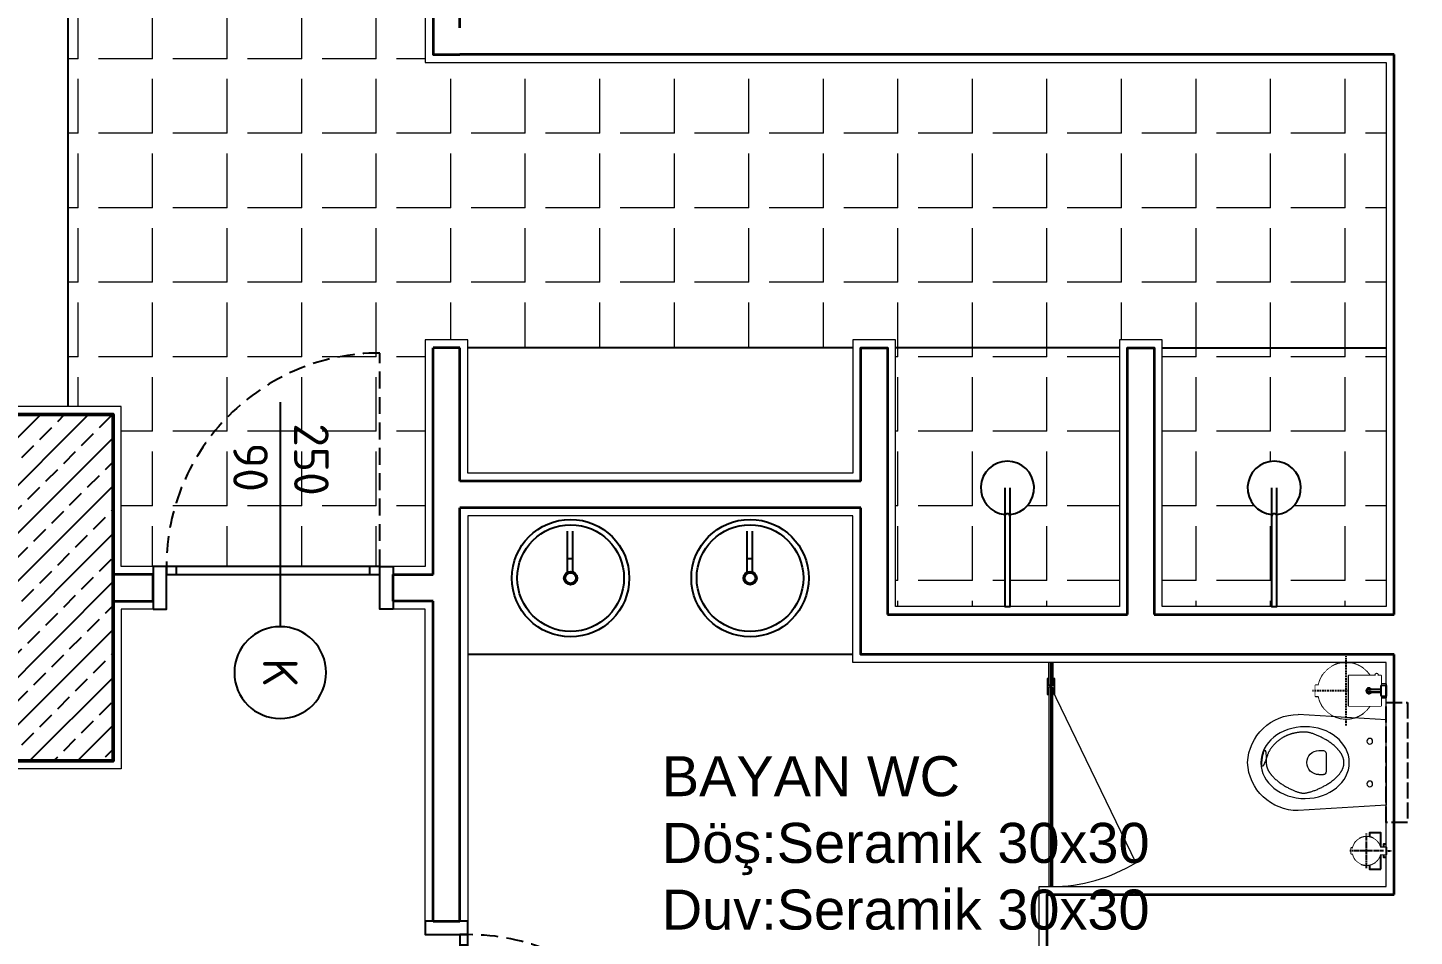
# Model space of a CAD drawing. Header units: millimetres. Extents: x 1443065 to 1517367, y 3763150 to 3779068.
# Drawn here: x 1466626 to 1467146, y 3767901 to 3768242 of the extents above; entities that cross this region are included whole.
import ezdxf
from ezdxf.enums import TextEntityAlignment as Align

# ---------------------------------------------------------------- set-up
doc = ezdxf.new("R2010")
doc.units = ezdxf.units.MM
doc.set_wipeout_variables(frame=1)
for name, pattern in [('ACAD_ISO02W100', [15, 12, -3]), ('HIDDEN', [9.525, 6.35, -3.175]), ('HIDDEN2', [0.1875, 0.125, -0.0625])]:
    doc.linetypes.add(name, pattern=pattern)
for name, color, linetype in [('1 vitrifiye', 141, 'Continuous'), ('1-Tefriş', 51, 'Continuous'), ('HATCH 1', 253, 'Continuous'), ('HIDDEN', 124, 'HIDDEN'), ('m-DOG_', 4, 'Continuous'), ('m-TAR_duvar', 8, 'Continuous'), ('m-TFR_vitrifiye', 1, 'Continuous'), ('m-YAZ_poz', 7, 'Continuous'), ('SANITARY', 152, 'Continuous'), ('SANITARY 1', 124, 'Continuous')]:
    doc.layers.add(name, color=color, linetype=linetype)
for name, color, linetype, lineweight in [('7-Mob.Cam', 151, 'Continuous', 0), ('DUVAR', 2, 'Continuous', 35), ('MAHAL', 52, 'Continuous', 13), ('SIVA', 3, 'Continuous', 9), ('tarama', 254, 'Continuous', 5), ('TASIYICI', 170, 'Continuous', 50), ('TEFRIS', 165, 'Continuous', 15)]:
    doc.layers.add(name, color=color, linetype=linetype, lineweight=lineweight)
doc.styles.add('mono', font='isocpeur.ttf')
doc.styles.get("Standard").update_dxf_attribs({"font": 'arial.ttf'})

# ---------------------------------------------------------------- blocks, each defined once
blk = doc.blocks.new('90lık Kqpı')
at = {"layer": 'm-DOG_', "linetype": 'HIDDEN'}
blk.add_line((-8, -5), (-88, -5), dxfattribs=at)
at = {"layer": 'm-DOG_'}
for p, q in [((-5, -8.77), (-8, -8.77)), ((-5, -81.23), (-8, -81.23))]:
    blk.add_line(p, q, dxfattribs=at)
for points in [[(8, 0), (8, -5), (-8, -5), (-8, 0)], [(-8, -5), (-8, -85), (-5, -85), (-5, -5)], [(8, -90), (8, -85), (-8, -85), (-8, -90)]]:
    blk.add_lwpolyline(points, close=True, dxfattribs=at)
at = {"layer": 'm-DOG_', "linetype": 'HIDDEN'}
blk.add_arc((-8, -5), 80, 180, 270, dxfattribs=at)
blk = doc.blocks.new('m-penpoz')
blk.add_line((0, -1.625), (0, 0))
blk.add_circle((0, 0.332), 0.332)
blk.add_attdef('POZNO', text='', height=0.18).set_placement((0, 0.332), align=Align.MIDDLE)
blk.add_attdef('HEIGHT', text='', height=0.18, rotation=90).set_placement((0.069, -1.625), align=Align.TOP_LEFT)
blk.add_attdef('WIDTH', text='', height=0.18, rotation=90).set_placement((0, -1.625), align=Align.BOTTOM_LEFT)
blk = doc.blocks.new('A$C00621B5F')
at = {"layer": 'HATCH 1'}
for points in [[(57, -100), (-57, -100)], [(57, -100.7), (-57, -100.7)], [(57, -102), (-57, -102)], [(57, -104.1), (-57, -104.1)], [(57, -106.7), (-57, -106.7)], [(57, -109.9), (-57, -109.9)], [(57, -114.6), (-57, -114.6)], [(57, -122), (-57, -122)]]:
    blk.add_lwpolyline(points, dxfattribs=at)
at = {"layer": 'SANITARY'}
blk.add_lwpolyline([(-20, -20), (-20, 0), (20, 0), (20, -20), (57, -20), (57, -140), (-57, -140), (-57, -40), (-59, -40, -1), (-59, -32), (-57, -32), (-57, -20)], format="xyb", close=True, dxfattribs=at)
at = {"layer": 'SANITARY 1'}
for points in [[(-20, -20), (-20, -20), (-20, 0), (20, 0), (20, -20), (0, -20)], [(-59, -32), (-57, -32)], [(-59, -40), (-57, -40)], [(-57, -32), (-19.2, -32)], [(-18.6, -40), (-57, -40)], [(-2.3, -52.7), (0, -20), (0, -10), (-20, -10), (-20, -20), (-17.7, -52.7)], [(-0.8, -32), (54, -32), (54, -40), (-1.4, -40)]]:
    blk.add_lwpolyline(points, dxfattribs=at)
blk.add_circle((-10, -62.5), 12.5, dxfattribs=at)
blk.add_arc((-59, -36), 4, 90, 270, dxfattribs=at)
blk.add_wipeout([(-57, -20), (-20, -20), (-20, -10), (-20, 0), (20, 0), (20, -20), (57, -20), (57, -140), (-57, -140), (-57, -40), (-59, -40), (-59.7, -39.9), (-60.4, -39.8), (-61, -39.5), (-61.5, -39.1), (-61.8, -38.8), (-62.2, -38.3), (-62.5, -38), (-62.8, -37.3), (-62.9, -36.7), (-63, -36), (-62.9, -35.2), (-62.7, -34.6), (-62.5, -34), (-62.1, -33.5), (-61.7, -33), (-61.2, -32.7), (-60.7, -32.4), (-60.1, -32.1), (-59.7, -32.1), (-59, -32), (-57, -32)]).dxf.layer = 'SANITARY 1'
blk = doc.blocks.new('A$C34477918')
at = {"layer": 'SANITARY'}
blk.add_lwpolyline([(-48, 25), (0, 25), (0, -25), (-48, -25, -0.804346), (-253.1, -20), (-265, -20), (-265, 20), (-253, 20, -0.804515), (-48, 25)], format="xyb", close=True, dxfattribs=at)
at = {"layer": 'SANITARY 1'}
blk.add_lwpolyline([(-265, 20), (-253, 20, 0.087238), (-253.1, -20), (-265, -20)], format="xyb", close=True, dxfattribs=at)
blk.add_lwpolyline([(-48, 25, 0.784465), (-48.1, 25), (0, 25), (0, -25), (-48.1, -25)], format="xyb", dxfattribs=at)
blk.add_arc((-150, 0), 105, 346.2259, 13.7741, dxfattribs=at)
at = {"color": 124}
for points in [[(-253, 20), (-253.7, 15.7), (-254.2, 11.6), (-254.7, 7.6), (-254.7, 4.1), (-255, 0), (-255, -3), (-254.8, -6.5), (-254.4, -9.6), (-253.8, -14.3), (-253.5, -17.3), (-253.1, -20), (-265, -20), (-265, 20)], [(-48, 25), (-47, 19.3), (-45.8, 12.9), (-45.4, 6.5), (-45, 0), (-45.4, -6.5), (-45.7, -12), (-46.5, -17.5), (-48, -25), (0, -25), (0, 25)]]:
    blk.add_wipeout(points, dxfattribs=at).dxf.layer = 'SANITARY'
at = {"color": 21}
blk.add_wipeout([(-45, 0), (-45.8, 12.9), (-48.2, 25.6), (-52.1, 37.9), (-57.5, 49.7), (-64.3, 60.7), (-72.4, 70.7), (-81.7, 79.7), (-92, 87.5), (-103.2, 94), (-115.1, 99), (-127.5, 102.6), (-140.3, 104.6), (-153.2, 105), (-166.1, 103.8), (-178.7, 101), (-190.9, 96.7), (-202.5, 90.9), (-213.3, 83.8), (-223.1, 75.4), (-231.8, 65.8), (-239.3, 55.3), (-245.4, 43.9), (-250.1, 31.8), (-253.2, 19.3), (-254.8, 6.5), (-254.8, -6.5), (-253.2, -19.3), (-250.1, -31.8), (-245.4, -43.9), (-239.3, -55.3), (-231.8, -65.8), (-223.1, -75.4), (-213.3, -83.8), (-202.5, -90.9), (-190.9, -96.7), (-178.7, -101), (-166.1, -103.8), (-153.2, -105), (-140.3, -104.6), (-127.5, -102.6), (-115.1, -99), (-103.2, -94), (-92, -87.5), (-81.7, -79.7), (-72.4, -70.7), (-64.3, -60.7), (-57.5, -49.7), (-52.1, -37.9), (-48.2, -25.6), (-45.8, -12.9)], dxfattribs=at).dxf.layer = 'SANITARY'
at = {"layer": 'HIDDEN'}
for points in [[(-150, 130), (-150, -130)], [(-24, 0), (-276, 0)]]:
    blk.add_lwpolyline(points, dxfattribs=at)
blk = doc.blocks.new('A$C168D751E')
blk.add_wipeout([(0, 0), (17, 0), (17.6, -0.1), (18.2, -0.2), (18.6, -0.5), (19, -0.8), (19.4, -1.2), (19.6, -1.5), (19.8, -2), (19.9, -2.4), (20, -3), (20, -3.6), (20, -15), (56.3, -15), (57.2, -13.7), (58.8, -12.1), (60.2, -11.2), (62, -10.5), (63.3, -10.1), (65, -10), (66.2, -10.1), (68.2, -10.5), (69.7, -11.2), (71, -12), (72.1, -13), (73.1, -14.1), (73.8, -15.2), (74.3, -16.2), (74.7, -17.4), (75, -19), (75, -20.9), (74.7, -22.6), (74, -24.5), (72.9, -26.1), (71.8, -27.3), (70.6, -28.3), (69.4, -29), (68, -29.6), (66.6, -29.9), (65, -30), (63.5, -29.9), (62.2, -29.6), (60.9, -29.1), (59.6, -28.4), (58.8, -27.8), (57.9, -27.1), (57.3, -26.4), (56.8, -25.7), (56.3, -25), (20, -25), (20, -37), (19.7, -38.3), (19.1, -39.1), (18.3, -39.7), (17.7, -39.9), (17, -40), (0, -40)]).dxf.layer = 'SANITARY 1'
at = {"layer": 'SANITARY'}
blk.add_lwpolyline([(0, 0), (0, -40), (17, -40, 0.391502), (20, -37), (20, -25), (56.3, -25, 3.732498), (56.3, -15), (20, -15), (20, -3.6, 0.457252), (17, 0)], format="xyb", close=True, dxfattribs=at)
at = {"layer": 'SANITARY 1'}
blk.add_lwpolyline([(17, 0), (0, 0), (0, -40), (17, -40, 0.414214), (20, -37), (20, -3, 0.414214)], format="xyb", close=True, dxfattribs=at)
for points in [[(20, -15), (56.3, -15)], [(20, -25), (56.3, -25)]]:
    blk.add_lwpolyline(points, dxfattribs=at)
blk.add_circle((65, -20), 5, dxfattribs=at)
blk.add_arc((65, -20), 10, 209.9966, 150.0034, dxfattribs=at)
blk = doc.blocks.new('wc k')
at = {"layer": '1-Tefriş', "linetype": 'HIDDEN2', "ltscale": 0.5}
blk.add_line((431501.05, 73803.41, 1380.72), (431492.05, 73803.41, 1380.72), dxfattribs=at)
at = {"layer": '1-Tefriş'}
for points, elevation in [([(431496.05, 73810.21), (431496.05, 73804.61)], 1380.72), ([(431496.05, 73802.21), (431496.05, 73796.61), (431500.25, 73796.61), (431500.25, 73810.21), (431496.05, 73810.21)], 1380.72), ([(431494.05, 73800.91), (431495.05, 73800.91), (431495.05, 73805.71), (431494.05, 73805.71)], 0), ([(431495.05, 73802.21), (431497.05, 73802.21), (431497.05, 73804.61), (431495.05, 73804.61)], 0)]:
    blk.add_lwpolyline(points, dxfattribs=dict(at, elevation=elevation))
blk = doc.blocks.new('klozet2')
at = {"layer": '1 vitrifiye', "color": 4, "linetype": 'Continuous', "lineweight": 0}
for p, q in [((0, 16), (-33, 18)), ((0, 0), (0, 16)), ((-25.28, 4.5), (-23.56, 4.5)), ((-22.56, -3.5), (-22.56, 3.5)), ((-25.28, -4.5), (-23.56, -4.5))]:
    blk.add_line(p, q, dxfattribs=at)
for centre in [(-6.2, 8), (-6.2, -8)]:
    blk.add_circle(centre, 1.07, dxfattribs=at)
for centre, radius, start, end in [((-33.14, -0.88), 18.88, 89.5656, 177.338), ((-25.28, 0), 4.5, 90, 180), ((-25.28, 0), 4.5, 180, 270), ((-23.56, 3.5), 1, 0, 90), ((-33.14, 0.88), 18.88, 182.662, 270.4344), ((-23.56, -3.5), 1, 270, 0)]:
    blk.add_arc(centre, radius, start, end, dxfattribs=at)
at = {"layer": '1-Tefriş', "xscale": -1}
blk.add_blockref('wc k', (431493.99, -73770.29, -1380.72), dxfattribs=at)
at = {"layer": 'SANITARY', "color": 65, "xscale": 0.1, "yscale": 0.1, "zscale": 0.1, "rotation": 359.9999658251877}
blk.add_blockref('A$C34477918', (-0.06, -26.93), dxfattribs=at)
at = {"layer": '1 vitrifiye', "color": 4, "linetype": 'Continuous', "lineweight": 0}
for p, q in [((0, 0), (0, -16)), ((0, -16), (-33, -18))]:
    blk.add_line(p, q, dxfattribs=at)
blk.add_ellipse((-30.43, 0), major_axis=(-16.57, 0.06), ratio=0.812391, dxfattribs=at)
at = {"layer": 'TEFRIS', "color": 4, "linetype": 'Continuous'}
blk.add_lwpolyline([(-45, 0), (-45, 0.14), (-44.99, 0.29), (-44.98, 0.43), (-44.97, 0.57), (-44.95, 0.71), (-44.93, 0.86), (-44.91, 1), (-44.88, 1.14), (-44.85, 1.28), (-44.81, 1.42), (-44.78, 1.56), (-44.73, 1.7), (-44.69, 1.83), (-44.64, 1.97), (-44.59, 2.11), (-44.54, 2.25), (-44.48, 2.38), (-44.42, 2.52), (-44.36, 2.65), (-44.29, 2.79), (-44.22, 2.92), (-44.15, 3.06), (-44.07, 3.19), (-44, 3.32), (-43.92, 3.45), (-43.83, 3.59), (-43.75, 3.72), (-43.66, 3.85), (-43.57, 3.98), (-43.48, 4.1), (-43.38, 4.23), (-43.29, 4.36), (-43.19, 4.48), (-43.09, 4.61), (-42.98, 4.74), (-42.88, 4.86), (-42.77, 4.98), (-42.66, 5.11), (-42.43, 5.35), (-42.2, 5.59), (-41.96, 5.82), (-41.71, 6.06), (-41.46, 6.29), (-41.2, 6.51), (-40.94, 6.73), (-40.67, 6.95), (-40.4, 7.16), (-40.12, 7.37), (-39.84, 7.58), (-39.56, 7.78), (-39.27, 7.98), (-38.99, 8.17), (-38.69, 8.36), (-38.4, 8.54), (-38.11, 8.72), (-37.81, 8.9), (-37.52, 9.07), (-37.23, 9.23), (-36.93, 9.39), (-36.64, 9.54), (-36.35, 9.69), (-36.06, 9.84), (-35.77, 9.98), (-35.48, 10.11), (-35.2, 10.24), (-34.92, 10.36), (-34.65, 10.47), (-34.38, 10.58), (-34.11, 10.69), (-33.85, 10.78), (-33.59, 10.87), (-33.34, 10.96), (-33.1, 11.04), (-32.86, 11.11), (-32.63, 11.17), (-32.41, 11.23), (-32.2, 11.29), (-31.99, 11.33), (-31.79, 11.37), (-31.61, 11.4), (-31.43, 11.42), (-31.26, 11.44), (-31.1, 11.45), (-30.94, 11.45), (-30.77, 11.45), (-30.59, 11.43), (-30.39, 11.41), (-30.19, 11.38), (-29.97, 11.35), (-29.75, 11.31), (-29.51, 11.26), (-29.27, 11.2), (-29.01, 11.14), (-28.75, 11.07), (-28.48, 11), (-28.21, 10.91), (-27.93, 10.82), (-27.64, 10.73), (-27.34, 10.63), (-27.05, 10.52), (-26.74, 10.41), (-26.43, 10.29), (-26.12, 10.16), (-25.81, 10.03), (-25.49, 9.89), (-25.17, 9.75), (-24.85, 9.6), (-24.52, 9.44), (-24.2, 9.28), (-23.87, 9.12), (-23.55, 8.95), (-23.22, 8.77), (-22.9, 8.59), (-22.58, 8.41), (-22.26, 8.21), (-21.94, 8.02), (-21.63, 7.82), (-21.31, 7.61), (-21.01, 7.4), (-20.7, 7.19), (-20.4, 6.97), (-20.11, 6.75), (-19.82, 6.52), (-19.54, 6.29), (-19.27, 6.05), (-19, 5.81), (-18.87, 5.69), (-18.74, 5.57), (-18.61, 5.45), (-18.49, 5.32), (-18.36, 5.2), (-18.24, 5.07), (-18.12, 4.94), (-18.01, 4.81), (-17.89, 4.69), (-17.78, 4.56), (-17.67, 4.43), (-17.57, 4.29), (-17.46, 4.16), (-17.36, 4.03), (-17.26, 3.89), (-17.17, 3.76), (-17.08, 3.62), (-16.99, 3.49), (-16.9, 3.35), (-16.82, 3.21), (-16.74, 3.07), (-16.66, 2.93), (-16.58, 2.79), (-16.51, 2.65), (-16.45, 2.51), (-16.38, 2.37), (-16.32, 2.23), (-16.26, 2.08), (-16.21, 1.94), (-16.16, 1.79), (-16.11, 1.65), (-16.07, 1.5), (-16.03, 1.35), (-15.99, 1.2), (-15.96, 1.06), (-15.94, 0.91), (-15.91, 0.76), (-15.89, 0.61), (-15.88, 0.46), (-15.87, 0.3), (-15.86, 0.15), (-15.86, 0), (-15.86, -0.15), (-15.87, -0.3), (-15.88, -0.44), (-15.89, -0.59), (-15.91, -0.73), (-15.93, -0.88), (-15.96, -1.02), (-15.99, -1.17), (-16.02, -1.31), (-16.06, -1.46), (-16.1, -1.6), (-16.14, -1.74), (-16.19, -1.88), (-16.24, -2.02), (-16.29, -2.17), (-16.35, -2.31), (-16.41, -2.44), (-16.47, -2.58), (-16.54, -2.72), (-16.61, -2.86), (-16.68, -3), (-16.76, -3.13), (-16.83, -3.27), (-16.92, -3.4), (-17, -3.54), (-17.09, -3.67), (-17.18, -3.8), (-17.27, -3.93), (-17.36, -4.07), (-17.46, -4.2), (-17.56, -4.33), (-17.66, -4.45), (-17.77, -4.58), (-17.88, -4.71), (-17.98, -4.84), (-18.1, -4.96), (-18.21, -5.09), (-18.32, -5.21), (-18.44, -5.33), (-18.56, -5.46), (-18.81, -5.7), (-19.06, -5.94), (-19.32, -6.17), (-19.58, -6.4), (-19.86, -6.63), (-20.13, -6.85), (-20.41, -7.07), (-20.7, -7.28), (-20.99, -7.49), (-21.29, -7.7), (-21.58, -7.9), (-21.88, -8.1), (-22.19, -8.29), (-22.49, -8.48), (-22.8, -8.66), (-23.11, -8.84), (-23.42, -9.01), (-23.73, -9.18), (-24.03, -9.34), (-24.34, -9.5), (-24.65, -9.65), (-24.96, -9.8), (-25.26, -9.94), (-25.56, -10.07), (-25.86, -10.2), (-26.16, -10.33), (-26.45, -10.45), (-26.74, -10.56), (-27.02, -10.66), (-27.3, -10.76), (-27.57, -10.86), (-27.84, -10.94), (-28.1, -11.03), (-28.35, -11.1), (-28.6, -11.17), (-28.84, -11.23), (-29.07, -11.28), (-29.29, -11.33), (-29.51, -11.37), (-29.71, -11.4), (-29.91, -11.43), (-30.09, -11.45), (-30.27, -11.46), (-30.43, -11.46), (-30.65, -11.46), (-30.88, -11.46), (-31.12, -11.45), (-31.36, -11.44), (-31.59, -11.43), (-31.83, -11.41), (-32.06, -11.39), (-32.29, -11.37), (-32.51, -11.35), (-32.73, -11.33), (-32.96, -11.3), (-33.17, -11.27), (-33.39, -11.24), (-33.6, -11.2), (-33.81, -11.17), (-34.02, -11.13), (-34.23, -11.09), (-34.43, -11.04), (-34.63, -11), (-34.83, -10.95), (-35.02, -10.9), (-35.22, -10.85), (-35.41, -10.8), (-35.59, -10.75), (-35.78, -10.69), (-35.96, -10.63), (-36.15, -10.57), (-36.32, -10.51), (-36.5, -10.45), (-36.67, -10.38), (-36.85, -10.32), (-37.02, -10.25), (-37.18, -10.18), (-37.35, -10.11), (-37.51, -10.04), (-37.67, -9.96), (-37.83, -9.89), (-37.99, -9.81), (-38.14, -9.74), (-38.29, -9.66), (-38.44, -9.58), (-38.59, -9.5), (-38.88, -9.33), (-39.16, -9.16), (-39.43, -8.99), (-39.69, -8.82), (-39.94, -8.64), (-40.19, -8.46), (-40.43, -8.27), (-40.66, -8.09), (-40.88, -7.9), (-41.1, -7.71), (-41.31, -7.52), (-41.51, -7.33), (-41.7, -7.14), (-41.88, -6.95), (-42.06, -6.76), (-42.23, -6.57), (-42.4, -6.38), (-42.55, -6.19), (-42.7, -6), (-42.85, -5.82), (-42.98, -5.64), (-43.12, -5.46), (-43.24, -5.28), (-43.36, -5.1), (-43.47, -4.93), (-43.58, -4.77), (-43.68, -4.6), (-43.77, -4.45), (-43.86, -4.29), (-43.94, -4.14), (-44.02, -4), (-44.09, -3.86), (-44.22, -3.61), (-44.32, -3.38), (-44.41, -3.18), (-44.48, -3.01), (-44.53, -2.87), (-44.56, -2.78), (-44.76, -2.17), (-44.95, -1.61), (-45.12, -1.11), (-45.29, -0.65), (-45.44, -0.25), (-45.58, 0.1), (-45.65, 0.26), (-45.71, 0.41), (-45.78, 0.54), (-45.84, 0.67), (-45.89, 0.78), (-45.95, 0.89), (-46, 0.98), (-46.05, 1.06), (-46.1, 1.14), (-46.14, 1.2), (-46.19, 1.26), (-46.23, 1.3), (-46.26, 1.34), (-46.3, 1.37), (-46.33, 1.39), (-46.37, 1.4), (-46.4, 1.41), (-46.42, 1.4), (-46.45, 1.39), (-46.47, 1.37), (-46.5, 1.35), (-46.52, 1.32), (-46.54, 1.28), (-46.55, 1.23), (-46.57, 1.18), (-46.58, 1.12), (-46.59, 1.06), (-46.6, 0.99), (-46.61, 0.92), (-46.62, 0.84), (-46.62, 0.66), (-46.63, 0.47), (-46.62, 0.27), (-46.61, 0.05), (-46.6, -0.18), (-46.58, -0.42), (-46.56, -0.67), (-46.53, -0.93), (-46.5, -1.19), (-46.46, -1.46), (-46.42, -1.72), (-46.38, -1.99), (-46.33, -2.25), (-46.28, -2.51), (-46.23, -2.76), (-46.18, -3), (-46.13, -3.24), (-46.07, -3.46), (-46.01, -3.67), (-45.96, -3.86), (-45.9, -4.04), (-45.84, -4.2), (-45.81, -4.27), (-45.78, -4.34), (-45.75, -4.4), (-45.72, -4.45), (-45.69, -4.5), (-45.66, -4.55), (-45.63, -4.58), (-45.6, -4.61), (-45.57, -4.63), (-45.55, -4.65), (-45.52, -4.66), (-45.49, -4.66), (-45.46, -4.65), (-45.44, -4.63), (-45.41, -4.61), (-45.38, -4.58), (-45.36, -4.54), (-45.33, -4.49), (-45.31, -4.43), (-45.29, -4.36), (-45.26, -4.28), (-45.24, -4.19), (-45.22, -4.09), (-45.2, -3.98), (-45.18, -3.87), (-45.16, -3.74), (-45.14, -3.59), (-45.13, -3.44), (-45.11, -3.28), (-45.09, -3.1), (-45.07, -2.71), (-45.04, -2.28), (-45.02, -1.79), (-45.01, -1.25), (-45, -0.65), (-45, 0)], close=True, dxfattribs=at)
at = {"layer": 'SANITARY', "color": 65}
for name, p, xscale, yscale, zscale, rotation in [('A$C34477918', (0.14, 33.12, -1380.72), 0.05, 0.05, 0.05, 359.9999658251877), ('A$C00621B5F', (0, -26.93), -0.1, 0.1, 0.1, 269.9999658251876)]:
    blk.add_blockref(name, p, dxfattribs=dict(at, xscale=xscale, yscale=yscale, zscale=zscale, rotation=rotation))
at = {"layer": 'SANITARY', "color": 124, "xscale": -0.1, "yscale": 0.1, "zscale": 0.1}
blk.add_blockref('A$C168D751E', (0, -24.93), dxfattribs=at)
at = {"layer": '1 vitrifiye', "color": 4, "linetype": 'ACAD_ISO02W100', "ltscale": 0.5}
blk.add_lwpolyline([(0, -22.5), (8, -22.5), (8, 22.5), (0, 22.5)], close=True, dxfattribs=at)

msp = doc.modelspace()

# ---------------------------------------------------------------- hatches: boundary and pattern name
at = {"layer": 'm-TAR_duvar'}
h = msp.add_hatch(dxfattribs=at)
h.set_pattern_fill('ANSI33', color=256, scale=2)
h.set_pattern_definition([(45, (41376.276, -87954.952), (-8.98025612, 8.98025612), []), (45, (41385.256, -87954.952), (-8.98025612, 8.98025612), [6.35, -3.175])])
h.paths.add_polyline_path([(1468550.25, 3768891.25), (1468533.1, 3769060.22), (1468495.98, 3769224.96), (1468434.72, 3769382.58), (1468352.73, 3769530.2), (1468251.18, 3769665.05), (1468131.67, 3769783.46), (1467995.51, 3769884.92), (1467847.42, 3769966), (1467615.39, 3770075.21), (1467161.94, 3770314.52), (1466940.52, 3770444.62), (1465472.81, 3771328.64), (1465005.28, 3771588.02), (1464791.08, 3771685.46), (1464519.42, 3771809.03), (1464164.99, 3771939.61), (1462653.65, 3772143.01), (1461191.08, 3772002.72), (1458848.14, 3771120.18), (1458902.11, 3764847.08), (1468605.67, 3764847.08)])
h.paths.add_polyline_path([(1458941.77, 3764887.08), (1458888.38, 3771092.6), (1461200.19, 3771963.41), (1462652.88, 3772102.76), (1464155.29, 3771900.56), (1464504.21, 3771772.01), (1464774.51, 3771649.05), (1464987.27, 3771552.27), (1465452.78, 3771294.01), (1466920.07, 3770410.24), (1467142.46, 3770279.57), (1467597.53, 3770039.41), (1467829.28, 3769930.33), (1467973.85, 3769851.17), (1468105.52, 3769753.07), (1468220.97, 3769638.67), (1468319.1, 3769508.35), (1468398.43, 3769365.55), (1468457.62, 3769213.26), (1468493.54, 3769053.78), (1468510.28, 3768888.95), (1468565.11, 3764887.08)], flags=16)
h.paths.add_polyline_path([(1465758.09, 3765847.08), (1465638.09, 3765847.08), (1465638.09, 3765967.08), (1465758.09, 3765967.08)], flags=0)
h.paths.add_polyline_path([(1466538.23, 3765847.08), (1466538.23, 3765967.08), (1466658.23, 3765967.08), (1466658.23, 3765847.08)], flags=0)
h.paths.add_polyline_path([(1465038.09, 3765847.08), (1464918.09, 3765847.08), (1464918.09, 3765967.08), (1465038.09, 3765967.08)], flags=0)
h.paths.add_polyline_path([(1465758.23, 3766436.58), (1465658.23, 3766436.58), (1465658.23, 3766536.58), (1465658.29, 3766670.97), (1465038.23, 3766670.97), (1465038.23, 3766536.58), (1465038.23, 3766436.58), (1464938.23, 3766436.58), (1464938.23, 3766536.58), (1464983.23, 3766536.58), (1464983.23, 3766715.97), (1465668.29, 3766715.97), (1465668.29, 3766725.97), (1465713.29, 3766725.97), (1465713.29, 3766715.97), (1465713.29, 3766536.58), (1465758.23, 3766536.58)], flags=0)
h.paths.add_polyline_path([(1467471.22, 3765317.08), (1467471.22, 3765377.08), (1467531.22, 3765377.08), (1467531.22, 3765317.08)], flags=0)
h.paths.add_polyline_path([(1466538.23, 3766436.58), (1466538.23, 3766556.58), (1466658.23, 3766556.58), (1466658.23, 3766436.58)], flags=0)
h.paths.add_polyline_path([(1467431.11, 3765847.08), (1467431.11, 3765947.08), (1467531.11, 3765947.08), (1467531.11, 3765847.08)], flags=0)
h.paths.add_polyline_path([(1465713.29, 3766815.97), (1465668.29, 3766815.97), (1465668.29, 3767203.19), (1464983.23, 3767203.19), (1464983.23, 3767446.58), (1465043.23, 3767446.58), (1465043.23, 3767406.58), (1465023.23, 3767406.58), (1465023.23, 3767243.33), (1465673.29, 3767243.33), (1465673.29, 3767406.58), (1465653.29, 3767406.58), (1465653.29, 3767446.58), (1465713.29, 3767446.58), (1465713.29, 3767203.19)], flags=0)
h.paths.add_polyline_path([(1464158.23, 3765847.08), (1464038.23, 3765847.08), (1464038.23, 3765967.08), (1464158.23, 3765967.08)], flags=0)
h.paths.add_polyline_path([(1464028.05, 3765847.08), (1463928.05, 3765847.08), (1463928.05, 3765947.08), (1464028.05, 3765947.08)], flags=0)
h.paths.add_polyline_path([(1467965.61, 3765317.08), (1467965.61, 3765377.08), (1468025.61, 3765377.08), (1468025.61, 3765317.08)], flags=0)
h.paths.add_polyline_path([(1467431.11, 3766436.58), (1467431.11, 3766536.58), (1467531.11, 3766536.58), (1467531.11, 3766436.58)], flags=0)
h.paths.add_polyline_path([(1467965.61, 3765847.08), (1467965.61, 3765907.08), (1468025.61, 3765907.08), (1468025.61, 3765847.08)], flags=0)
h.paths.add_polyline_path([(1464158.23, 3766436.58), (1464038.23, 3766436.58), (1464038.23, 3766556.58), (1464158.23, 3766556.58)], flags=0)
h.paths.add_polyline_path([(1466538.23, 3767196.58), (1466538.23, 3767316.58), (1466658.23, 3767316.58), (1466658.23, 3767196.58)], flags=0)
h.paths.add_polyline_path([(1464028.23, 3766436.58), (1463928.23, 3766436.58), (1463928.23, 3766536.58), (1464028.23, 3766536.58)], flags=0)
h.paths.add_polyline_path([(1463339.89, 3765847.08), (1463239.89, 3765847.08), (1463239.89, 3765947.08), (1463339.89, 3765947.08)], flags=0)
h.paths.add_polyline_path([(1467431.11, 3767196.58), (1467431.11, 3767296.58), (1467531.11, 3767296.58), (1467531.11, 3767196.58)], flags=0)
h.paths.add_polyline_path([(1464158.23, 3767196.58), (1464038.23, 3767196.58), (1464038.23, 3767316.58), (1464158.23, 3767316.58)], flags=0)
h.paths.add_polyline_path([(1464028.23, 3767196.58), (1463928.23, 3767196.58), (1463928.23, 3767296.58), (1464028.23, 3767296.58)], flags=0)
h.paths.add_polyline_path([(1465713.29, 3767847.59), (1465653.29, 3767847.59), (1465653.29, 3767887.59), (1465673.29, 3767887.59), (1465673.29, 3768050.83), (1465023.23, 3768050.83), (1465023.23, 3767887.59), (1465043.23, 3767887.59), (1465043.23, 3767847.59), (1464983.23, 3767847.59), (1464983.23, 3768090.97), (1465668.29, 3768090.97), (1465668.29, 3768477.19), (1465713.29, 3768477.19), (1465713.29, 3768090.97)], flags=0)
h.paths.add_polyline_path([(1463339.89, 3766436.58), (1463239.89, 3766436.58), (1463239.89, 3766536.58), (1463339.89, 3766536.58)], flags=0)
h.paths.add_polyline_path([(1466538.23, 3767976.58), (1466538.23, 3768096.58), (1466658.23, 3768096.58), (1466658.23, 3767976.58)], flags=0)
h.paths.add_polyline_path([(1467431.11, 3767996.58), (1467431.11, 3768096.58), (1467531.11, 3768096.58), (1467531.11, 3767996.58)], flags=0)
h.paths.add_polyline_path([(1462493.55, 3765847.08), (1462333.55, 3765847.08), (1462333.55, 3765947.08), (1462448.55, 3765947.08), (1462448.55, 3766436.58), (1462333.55, 3766436.58), (1462333.55, 3766536.58), (1462493.55, 3766536.58), (1462493.55, 3766436.58), (1462493.55, 3765947.08)], flags=0)
h.paths.add_polyline_path([(1464158.23, 3767976.58), (1464038.23, 3767976.58), (1464038.23, 3768096.58), (1464158.23, 3768096.58)], flags=0)
h.paths.add_polyline_path([(1464028.23, 3767996.58), (1463928.23, 3767996.58), (1463928.23, 3768096.58), (1464028.23, 3768096.58)], flags=0)
h.paths.add_polyline_path([(1465713.29, 3768567.19), (1465668.29, 3768567.19), (1465668.29, 3768577.19), (1464983.23, 3768577.19), (1464983.23, 3768756.58), (1464928.23, 3768756.58), (1464928.23, 3768856.58), (1465038.23, 3768856.58), (1465038.23, 3768756.58), (1465038.23, 3768622.19), (1465658.29, 3768622.19), (1465658.29, 3768756.58), (1465658.23, 3768756.58), (1465658.23, 3768856.58), (1465758.23, 3768856.58), (1465758.23, 3768756.58), (1465713.29, 3768756.58), (1465713.29, 3768577.19)], flags=0)
h.paths.add_polyline_path([(1465758.23, 3768756.58), (1465658.23, 3768756.58), (1465658.23, 3768856.58), (1465758.23, 3768856.58)], flags=0)
h.paths.add_polyline_path([(1466538.23, 3768736.58), (1466538.23, 3768856.58), (1466658.23, 3768856.58), (1466658.23, 3768736.58)], flags=0)
h.paths.add_polyline_path([(1462493.55, 3767196.58), (1462333.55, 3767196.58), (1462333.55, 3767296.58), (1462493.55, 3767296.58)], flags=0)
h.paths.add_polyline_path([(1467431.11, 3768756.58), (1467431.11, 3768856.58), (1467531.11, 3768856.58), (1467531.11, 3768756.58)], flags=0)
h.paths.add_polyline_path([(1464158.23, 3768736.58), (1464038.23, 3768736.58), (1464038.23, 3768856.58), (1464158.23, 3768856.58)], flags=0)
h.paths.add_polyline_path([(1461693.55, 3765847.08), (1461593.55, 3765847.08), (1461593.55, 3765947.08), (1461693.55, 3765947.08)], flags=0)
h.paths.add_polyline_path([(1464028.23, 3768756.58), (1463928.23, 3768756.58), (1463928.23, 3768856.58), (1464028.23, 3768856.58)], flags=0)
h.paths.add_polyline_path([(1467500.32, 3768902.52), (1467448.89, 3768933.43), (1467479.8, 3768984.86), (1467531.23, 3768953.95)], flags=0)
h.paths.add_polyline_path([(1465758.23, 3769327.08), (1465638.23, 3769327.08), (1465638.23, 3769447.08), (1465758.23, 3769447.08)], flags=0)
h.paths.add_polyline_path([(1461693.55, 3766436.58), (1461593.55, 3766436.58), (1461593.55, 3766536.58), (1461693.55, 3766536.58)], flags=0)
h.paths.add_polyline_path([(1465038.23, 3769327.08), (1464918.23, 3769327.08), (1464918.23, 3769447.08), (1465038.23, 3769447.08)], flags=0)
h.paths.add_polyline_path([(1462493.55, 3767996.58), (1462333.55, 3767996.58), (1462333.55, 3768096.58), (1462493.55, 3768096.58)], flags=0)
h.paths.add_polyline_path([(1463339.89, 3768756.58), (1463239.89, 3768756.58), (1463239.89, 3768856.58), (1463339.89, 3768856.58)], flags=0)
h.paths.add_polyline_path([(1464158.23, 3769327.08), (1464038.23, 3769327.08), (1464038.23, 3769447.08), (1464158.23, 3769447.08)], flags=0)
h.paths.add_polyline_path([(1461693.55, 3767196.58), (1461593.55, 3767196.58), (1461593.55, 3767296.58), (1461693.55, 3767296.58)], flags=0)
h.paths.add_polyline_path([(1464028.23, 3769347.08), (1463928.23, 3769347.08), (1463928.23, 3769447.08), (1464028.23, 3769447.08)], flags=0)
h.paths.add_polyline_path([(1462493.55, 3768676.58), (1462393.55, 3768676.58), (1462393.55, 3768856.58), (1462493.55, 3768856.58)], flags=0)
h.paths.add_polyline_path([(1463339.89, 3769347.08), (1463239.89, 3769347.08), (1463239.89, 3769447.08), (1463339.89, 3769447.08)], flags=0)
h.paths.add_polyline_path([(1460793.55, 3765847.08), (1460693.55, 3765847.08), (1460693.55, 3765947.08), (1460793.55, 3765947.08)], flags=0)
h.paths.add_polyline_path([(1461693.55, 3767996.58), (1461593.55, 3767996.58), (1461593.55, 3768096.58), (1461693.55, 3768096.58)], flags=0)
h.paths.add_polyline_path([(1460793.55, 3766436.58), (1460693.55, 3766436.58), (1460693.55, 3766536.58), (1460793.55, 3766536.58)], flags=0)
h.paths.add_polyline_path([(1465038.23, 3770304.32), (1464938.23, 3770304.32), (1464938.23, 3770444.32), (1464968.23, 3770486.32), (1465078.23, 3770421.32)], flags=0)
h.paths.add_polyline_path([(1460793.55, 3767196.58), (1460693.55, 3767196.58), (1460693.55, 3767296.58), (1460793.55, 3767296.58)], flags=0)
h.paths.add_polyline_path([(1462493.55, 3769347.08), (1462393.55, 3769347.08), (1462393.55, 3769447.08), (1462493.55, 3769447.08)], flags=0)
h.paths.add_polyline_path([(1461693.55, 3768756.58), (1461593.55, 3768756.58), (1461593.55, 3768856.58), (1461693.55, 3768856.58)], flags=0)
h.paths.add_polyline_path([(1464138.23, 3770315.63), (1464038.23, 3770315.63), (1464038.23, 3770415.63), (1464138.23, 3770415.63)], flags=0)
h.paths.add_polyline_path([(1464028.23, 3770315.63), (1463928.23, 3770315.63), (1463928.23, 3770415.63), (1464028.23, 3770415.63)], flags=0)
h.paths.add_polyline_path([(1460053.55, 3765847.08), (1459893.55, 3765847.08), (1459893.55, 3765947.08), (1459893.55, 3766436.58), (1459893.55, 3766536.58), (1459893.55, 3767196.58), (1459893.55, 3767296.58), (1459893.55, 3767996.58), (1459893.55, 3768096.58), (1460053.55, 3768096.58), (1460053.55, 3767996.58), (1459923.55, 3767996.58), (1459923.55, 3767296.58), (1460053.55, 3767296.58), (1460053.55, 3767196.58), (1459923.55, 3767196.58), (1459923.55, 3766536.58), (1460053.55, 3766536.58), (1460053.55, 3766436.58), (1459938.55, 3766436.58), (1459938.55, 3765947.08), (1460053.55, 3765947.08)], flags=0)
h.paths.add_polyline_path([(1460793.55, 3767996.58), (1460693.55, 3767996.58), (1460693.55, 3768096.58), (1460793.55, 3768096.58)], flags=0)
h.paths.add_polyline_path([(1463339.89, 3770315.63), (1463239.89, 3770315.63), (1463239.89, 3770415.63), (1463339.89, 3770415.63)], flags=0)
h.paths.add_polyline_path([(1461693.55, 3769347.08), (1461593.55, 3769347.08), (1461593.55, 3769447.08), (1461693.55, 3769447.08)], flags=0)
h.paths.add_polyline_path([(1464138.23, 3770936.73), (1464038.23, 3770936.73), (1464038.23, 3771036.73), (1464138.23, 3771036.73)], flags=0)
h.paths.add_polyline_path([(1464028.23, 3770936.73), (1463928.23, 3770936.73), (1463928.23, 3771036.73), (1464028.23, 3771036.73)], flags=0)
h.paths.add_polyline_path([(1460793.55, 3768756.58), (1460693.55, 3768756.58), (1460693.55, 3768811.58), (1459993.55, 3768811.58), (1459993.55, 3768676.58), (1459893.55, 3768676.58), (1459893.55, 3768856.58), (1459993.55, 3768856.58), (1460693.55, 3768856.58), (1460793.55, 3768856.58)], flags=0)
h.paths.add_polyline_path([(1462493.55, 3770315.63), (1462393.55, 3770315.63), (1462393.55, 3770415.63), (1462493.55, 3770415.63)], flags=0)
h.paths.add_polyline_path([(1463339.89, 3770936.73), (1463239.89, 3770936.73), (1463239.89, 3771036.73), (1463339.89, 3771036.73)], flags=0)
h.paths.add_polyline_path([(1460793.55, 3769347.08), (1460693.55, 3769347.08), (1460693.55, 3769447.08), (1460793.55, 3769447.08)], flags=0)
h.paths.add_polyline_path([(1461693.55, 3770315.63), (1461593.55, 3770315.63), (1461593.55, 3770415.63), (1461693.55, 3770415.63)], flags=0)
h.paths.add_polyline_path([(1462493.55, 3770936.73), (1462393.55, 3770936.73), (1462393.55, 3771036.73), (1462493.55, 3771036.73)], flags=0)
h.paths.add_polyline_path([(1461693.55, 3770936.73), (1461593.55, 3770936.73), (1461593.55, 3770994.84), (1460806.62, 3770749.36), (1460358.52, 3770578.54), (1460343.54, 3770615.63), (1460793.53, 3770787.18), (1461593.55, 3771036.74), (1461593.55, 3771036.73), (1461693.55, 3771036.73)], flags=0)
h.paths.add_polyline_path([(1459993.55, 3769347.08), (1459893.55, 3769347.08), (1459893.55, 3769447.08), (1459993.55, 3769447.08)], flags=0)
h.paths.add_polyline_path([(1460793.55, 3770315.63), (1460693.55, 3770315.63), (1460693.55, 3770415.63), (1460793.55, 3770415.63)], flags=0)
h.paths.add_polyline_path([(1462415.82, 3771597.82), (1461615.92, 3771521.18), (1461308.49, 3771491.72), (1461247.16, 3771468.18), (1460800.69, 3771300), (1460725.73, 3771271.77), (1460425.37, 3771158.63), (1460350.6, 3771130.46), (1460336.5, 3771167.9), (1460411.36, 3771196.1), (1460711.72, 3771309.24), (1460786.5, 3771337.4), (1461232.83, 3771505.53), (1461299.25, 3771531.02), (1461612.1, 3771561), (1462412.1, 3771637.64), (1462491.62, 3771645.27), (1462495.44, 3771605.46)], flags=0)
h.paths.add_polyline_path([(1459993.55, 3770315.63), (1459893.55, 3770315.63), (1459893.55, 3770415.63), (1459993.55, 3770415.63)], flags=0)
h.paths.add_polyline_path([(1459414.3, 3770330.63), (1459374.3, 3770330.63), (1459374.3, 3770415.63), (1459414.3, 3770415.63)], flags=0)
h.paths.add_polyline_path([(1459975.45, 3770989.15), (1459900.59, 3770960.95), (1459886.49, 3770998.39), (1459961.35, 3771026.59)], flags=0)
h.paths.add_polyline_path([(1459413.79, 3770633.33), (1459373.79, 3770633.33), (1459373.79, 3770676.33), (1459377.96, 3770718.96), (1459393.11, 3770759.27), (1459416.1, 3770795.68), (1459445.97, 3770826.69), (1459481.5, 3770851.02), (1459521.21, 3770867.66), (1459563.79, 3770875.83), (1459576.79, 3770837.33), (1459541.29, 3770830.15), (1459507.96, 3770815.88), (1459478.07, 3770795.37), (1459452.76, 3770769.42), (1459433.02, 3770739.01), (1459419.6, 3770705.34), (1459414.79, 3770670.83)], flags=0)
h = msp.add_hatch(dxfattribs=at)
h.set_pattern_fill('ANSI33', color=256, scale=2)
h.set_pattern_definition([(45, (43866.277, -89305.455), (-8.98025612, 8.98025612), []), (45, (43875.257, -89305.455), (-8.98025612, 8.98025612), [6.35, -3.175])])
h.paths.add_polyline_path([(1466528.23, 3767966.69), (1466658.24, 3767966.69), (1466658.24, 3768096.58), (1466528.23, 3768096.58)])
at = {"layer": 'tarama'}
h = msp.add_hatch(dxfattribs=at)
h.set_pattern_fill('ANGLE', color=256, scale=4, angle=90, style=0)
h.set_pattern_definition([(90, (-13755.824, -45999.14), (-27.94, 2e-15), [20.32, -7.62]), (180, (-13755.824, -45999.14), (-3e-15, -27.94), [20.32, -7.62])])
edge = h.paths.add_edge_path()
edge.add_line((1467038.23, 3768753.58), (1466935.5, 3768753.58))
edge.add_line((1466935.5, 3768753.58), (1466935.5, 3768791.58))
edge.add_line((1466935.5, 3768791.58), (1466661.23, 3768791.58))
edge.add_line((1466661.23, 3768791.58), (1466661.23, 3768723.69))
edge.add_line((1466661.23, 3768723.69), (1466641.22, 3768723.69))
edge.add_line((1466641.22, 3768723.69), (1466641.23, 3768099.58))
edge.add_line((1466641.23, 3768099.58), (1466661.24, 3768099.58))
edge.add_line((1466661.24, 3768099.58), (1466661.24, 3768039.63))
edge.add_line((1466661.24, 3768039.63), (1466673.24, 3768039.63))
edge.add_line((1466673.24, 3768039.63), (1466678.24, 3768039.63))
edge.add_arc((1466758.24, 3768039.63), 80, 90, 180, ccw=False)
edge.add_line((1466758.24, 3768119.63), (1466758.24, 3768039.63))
edge.add_line((1466758.24, 3768039.63), (1466763.24, 3768039.63))
edge.add_line((1466763.24, 3768039.63), (1466775.23, 3768039.63))
edge.add_line((1466775.23, 3768039.63), (1466775.23, 3768124.57))
edge.add_line((1466775.23, 3768124.57), (1466791.23, 3768124.57))
edge.add_line((1466791.23, 3768124.57), (1466791.23, 3768121.57))
edge.add_line((1466791.23, 3768121.57), (1466935.49, 3768121.57))
edge.add_line((1466935.49, 3768121.57), (1466935.49, 3768124.57))
edge.add_line((1466935.49, 3768124.57), (1466951.49, 3768124.57))
edge.add_line((1466951.49, 3768124.57), (1466951.49, 3768121.57))
edge.add_line((1466951.49, 3768121.57), (1467035.5, 3768121.57))
edge.add_line((1467035.5, 3768121.57), (1467035.5, 3768124.57))
edge.add_line((1467035.5, 3768124.57), (1467051.5, 3768124.57))
edge.add_line((1467051.5, 3768124.57), (1467051.5, 3768121.57))
edge.add_line((1467051.5, 3768121.57), (1467135.49, 3768121.57))
edge.add_line((1467135.49, 3768121.57), (1467135.49, 3768228.58))
edge.add_line((1467135.49, 3768228.58), (1466775.23, 3768228.58))
edge.add_line((1466775.23, 3768228.58), (1466775.23, 3768294.58))
edge.add_line((1466775.23, 3768294.58), (1466791.23, 3768294.58))
edge.add_line((1466791.23, 3768294.58), (1466791.23, 3768291.58))
edge.add_line((1466791.23, 3768291.58), (1467038.23, 3768291.58))
edge.add_line((1467038.23, 3768291.58), (1467038.23, 3768753.58))
edge = h.paths.add_edge_path()
edge.add_line((1467035.5, 3768121.57), (1466951.49, 3768121.57))
edge.add_line((1466951.49, 3768121.57), (1466951.49, 3768024.57))
edge.add_line((1466951.49, 3768024.57), (1466992.49, 3768024.57))
edge.add_line((1466992.49, 3768024.57), (1466992.49, 3768059.12))
edge.add_arc((1466993.49, 3768069.07), 10, -84.2599, 264.2618, ccw=False)
edge.add_line((1466994.49, 3768059.12), (1466994.49, 3768024.57))
edge.add_line((1466994.49, 3768024.57), (1467035.5, 3768024.57))
edge.add_line((1467035.5, 3768024.57), (1467035.5, 3768121.57))
edge = h.paths.add_edge_path()
edge.add_line((1467135.49, 3768121.57), (1467051.5, 3768121.57))
edge.add_line((1467051.5, 3768121.57), (1467051.5, 3768024.57))
edge.add_line((1467051.5, 3768024.57), (1467092.5, 3768024.57))
edge.add_line((1467092.5, 3768024.57), (1467092.49, 3768059.12))
edge.add_arc((1467093.49, 3768069.07), 10, -84.2599, 264.2618, ccw=False)
edge.add_line((1467094.49, 3768059.12), (1467094.5, 3768024.57))
edge.add_line((1467094.5, 3768024.57), (1467135.49, 3768024.57))
edge.add_line((1467135.49, 3768024.57), (1467135.49, 3768121.57))
edge = h.paths.add_edge_path(flags=17)
edge.add_arc((1466758.24, 3768039.63), 80, 90, 180)
edge.add_line((1466678.24, 3768039.63), (1466758.24, 3768039.63))
edge.add_line((1466758.24, 3768039.63), (1466758.24, 3768119.63))

# ---------------------------------------------------------------- linework, layer by layer
at = {"layer": '7-Mob.Cam', "lineweight": 0, "extrusion": (4.29454e-08, 2.75658e-07, 1)}
for p, q in [((1467009.03, 3767995.2, 0), (1467009.03, 3768003.57, 0)), ((1467010.53, 3768003.57, 0), (1467010.53, 3767995.2, 0))]:
    msp.add_line(p, q, dxfattribs=at)
at = {"layer": '7-Mob.Cam', "lineweight": 0}
for p, q in [((1467008.35, 3767994.65, 0), (1467008.75, 3767994.65, 0)), ((1467010.85, 3767994.65, 0), (1467011.24, 3767994.65, 0))]:
    msp.add_line(p, q, dxfattribs=at)
at = {"layer": '7-Mob.Cam', "lineweight": 0, "extrusion": (4.38494e-08, 1.50405e-07, 1)}
for p, q in [((1467009.03, 3767995.2, 0), (1467009.28, 3767994.9, 0)), ((1467010.28, 3767994.9, 0), (1467009.28, 3767994.9, 0)), ((1467010.53, 3767995.2, 0), (1467010.28, 3767994.9, 0)), ((1467009.03, 3767919.88, 0), (1467009.28, 3767919.59, 0)), ((1467010.28, 3767919.59, 0), (1467009.28, 3767919.59, 0)), ((1467010.53, 3767919.88, 0), (1467010.28, 3767919.59, 0))]:
    msp.add_line(p, q, dxfattribs=at)
at = {"layer": '7-Mob.Cam', "lineweight": 0, "extrusion": (4.38494e-08, -1.50405e-07, 1)}
for p, q in [((1467009.03, 3767994.1, 0), (1467009.28, 3767994.4, 0)), ((1467010.28, 3767994.4, 0), (1467009.28, 3767994.4, 0)), ((1467010.53, 3767994.1, 0), (1467010.28, 3767994.4, 0))]:
    msp.add_line(p, q, dxfattribs=at)
at = {"layer": '7-Mob.Cam', "lineweight": 0, "extrusion": (4.29454e-08, -2.75658e-07, 1)}
for p, q in [((1467009.03, 3767994.1, 0), (1467009.03, 3767919.88, 0)), ((1467010.53, 3767919.88, 0), (1467010.53, 3767994.1, 0))]:
    msp.add_line(p, q, dxfattribs=at)
at = {"layer": '7-Mob.Cam', "lineweight": 0, "extrusion": (4.29466e-08, 2.76e-07, 1), "elevation": 1.1}
msp.add_lwpolyline([(1467009.98, 3768003.57), (1467009.98, 3767994.9), (1467009.58, 3767994.9), (1467009.58, 3768003.57)], dxfattribs=at)
at = {"layer": '7-Mob.Cam', "lineweight": 0, "extrusion": (4.38506e-08, -1.50748e-07, 1), "elevation": -0.5}
for points in [[(1467008.75, 3767991.65), (1467008.75, 3767997.65), (1467008.35, 3767997.65), (1467008.35, 3767991.65)], [(1467010.85, 3767997.65), (1467010.85, 3767991.65), (1467011.24, 3767991.65), (1467011.24, 3767997.65)]]:
    msp.add_lwpolyline(points, close=True, dxfattribs=at)
at = {"layer": '7-Mob.Cam', "lineweight": 0, "extrusion": (4.29466e-08, -2.76e-07, 1), "elevation": -0.98}
for points in [[(1467009.98, 3767919.59), (1467009.98, 3767994.4), (1467009.58, 3767994.4), (1467009.58, 3767919.59)], [(1467009.78, 3767994.4), (1467041.62, 3767928.55)]]:
    msp.add_lwpolyline(points, dxfattribs=at)
at = {"layer": '7-Mob.Cam', "lineweight": 0}
msp.add_arc((1467009.78, 3767980.61, 0), 61.03, 270.1877, 301.4522, dxfattribs=at)
at = {"layer": 'DUVAR'}
for p, q in [((1467138.49, 3768231.58), (1466788.23, 3768231.58)), ((1467138.49, 3768021.57), (1467138.49, 3768231.58)), ((1466778.23, 3768036.63), (1466778.23, 3768121.57)), ((1466788.23, 3768121.57, 0), (1466778.23, 3768121.57)), ((1466788.23, 3768071.57), (1466788.23, 3768121.57)), ((1466938.49, 3768071.57, 0), (1466788.23, 3768071.57, 0)), ((1466788.23, 3767906.58), (1466788.23, 3768061.57)), ((1466938.49, 3768061.57, 0), (1466788.23, 3768061.57, 0)), ((1466673.24, 3768036.63), (1466658.24, 3768036.63)), ((1466673.24, 3768026.63), (1466673.24, 3768036.63)), ((1466763.24, 3768036.63), (1466778.24, 3768036.63)), ((1466763.24, 3768026.63), (1466763.24, 3768036.63)), ((1466658.24, 3768026.63), (1466673.24, 3768026.63)), ((1466778.24, 3768026.63), (1466763.24, 3768026.63)), ((1466778.23, 3767906.58), (1466778.23, 3768026.63)), ((1467138.49, 3767916.59), (1467138.49, 3768006.57)), ((1466778.23, 3767906.58), (1466788.23, 3767906.58))]:
    msp.add_line(p, q, dxfattribs=at)
for points in [[(1466788.23, 3768241.58), (1466788.23, 3768291.58), (1466778.23, 3768291.58), (1466778.23, 3768231.58), (1466788.23, 3768231.58)], [(1467138.49, 3767895.34), (1467008.35, 3767895.34), (1467008.35, 3767916.59), (1467138.49, 3767916.59)]]:
    msp.add_lwpolyline(points, dxfattribs=at)
at = {"layer": 'DUVAR', "elevation": 0}
for points in [[(1466938.49, 3768071.57), (1466938.49, 3768121.57), (1466948.49, 3768121.57), (1466948.49, 3768021.57)], [(1467038.5, 3768021.57), (1467038.5, 3768121.57), (1467048.5, 3768121.57), (1467048.5, 3768021.57)], [(1466938.49, 3768021.57), (1466938.49, 3768061.57)], [(1467138.5, 3768006.57), (1466938.49, 3768006.57), (1466938.49, 3768021.57)], [(1466948.49, 3768021.57), (1467038.5, 3768021.57)], [(1467048.5, 3768021.57), (1467138.5, 3768021.57)]]:
    msp.add_lwpolyline(points, dxfattribs=at)
at = {"layer": 'm-TFR_vitrifiye'}
for p, q in [((1466641.23, 3768723.68), (1466641.24, 3768099.57)), ((1466935.49, 3768121.57, 0), (1466791.23, 3768121.57, 0)), ((1467035.5, 3768121.57, 0), (1466951.49, 3768121.57, 0)), ((1467051.5, 3768121.57, 0), (1467135.49, 3768121.57, 0)), ((1466828.47, 3768052.88), (1466828.47, 3768037.59)), ((1466830.47, 3768052.88), (1466830.47, 3768037.59)), ((1466895.73, 3768052.88, 0), (1466895.73, 3768037.59, 0)), ((1466897.73, 3768052.88, 0), (1466897.73, 3768037.59, 0)), ((1466828.47, 3768042.59), (1466830.47, 3768042.59)), ((1466895.73, 3768042.59, 0), (1466897.73, 3768042.59, 0)), ((1466935.49, 3768006.57, 0), (1466791.23, 3768006.57, 0))]:
    msp.add_line(p, q, dxfattribs=at)
at = {"layer": 'm-TFR_vitrifiye', "elevation": 0}
for points in [[(1466992.49, 3768069.07), (1466992.49, 3768024.57), (1466994.49, 3768024.57), (1466994.49, 3768069.07)], [(1467092.49, 3768069.07), (1467092.5, 3768024.57), (1467094.5, 3768024.57), (1467094.49, 3768069.07)]]:
    msp.add_lwpolyline(points, dxfattribs=at)
at = {"layer": 'm-TFR_vitrifiye'}
for centre, radius in [((1466829.73, 3768035.25), 22), ((1466896.99, 3768035.25, 0), 22), ((1466829.73, 3768035.25), 20), ((1466896.99, 3768035.25, 0), 20), ((1466829.73, 3768035.25), 2.5), ((1466829.73, 3768035.25), 2), ((1466896.99, 3768035.25, 0), 2.5), ((1466896.99, 3768035.25, 0), 2)]:
    msp.add_circle(centre, radius, dxfattribs=at)
for centre, radius, start, end in [((1466993.49, 3768069.07, 0), 10, 275.7401, 264.2618), ((1467093.49, 3768069.07, 0), 10, 275.7401, 264.2618), ((1466993.49, 3768058.37, 0), 1, 0.0009, 180.0009), ((1467093.49, 3768058.37, 0), 1, 0.0009, 180.0009)]:
    msp.add_arc(centre, radius, start, end, dxfattribs=at)
at = {"layer": 'SIVA'}
for points in [[(1466775.23, 3768294.58), (1466775.23, 3768228.58), (1467135.49, 3768228.58), (1467135.49, 3768024.57), (1467051.5, 3768024.57), (1467051.5, 3768124.57), (1467035.5, 3768124.57), (1467035.5, 3768024.57), (1466951.49, 3768024.57), (1466951.49, 3768124.57), (1466935.49, 3768124.57), (1466935.49, 3768074.57), (1466791.23, 3768074.57), (1466791.23, 3768124.57), (1466775.23, 3768124.57), (1466775.23, 3768039.63), (1466763.24, 3768039.63)], [(1466673.24, 3768039.63), (1466661.24, 3768039.63), (1466661.24, 3768099.58), (1466591.23, 3768099.58)], [(1466673.24, 3768023.63), (1466661.24, 3768023.63), (1466661.24, 3767963.69), (1466541.23, 3767963.69), (1466541.23, 3767718.32), (1466317.96, 3767718.32), (1466317.96, 3767734.32), (1466525.23, 3767734.32), (1466525.23, 3768033.63), (1465925.23, 3768033.63)], [(1466775.23, 3767906.58), (1466775.23, 3768023.63), (1466763.24, 3768023.63)]]:
    msp.add_lwpolyline(points, dxfattribs=at)
at = {"layer": 'TASIYICI'}
msp.add_lwpolyline([(1466528.23, 3767966.69), (1466658.24, 3767966.69), (1466658.24, 3768096.58), (1466528.23, 3768096.58)], close=True, dxfattribs=at)

# ---------------------------------------------------------------- block references
at = {"layer": 'm-YAZ_poz'}
ref = msp.add_blockref('m-penpoz', (1466720.9, 3768017.01), dxfattribs=dict(at, xscale=-51.83999999999998, yscale=51.83999999999998, zscale=51.83999999999998, rotation=179.9995494033126))
ref.add_attrib('WIDTH', '90', dxfattribs={"layer": '0', "height": 12.96, "rotation": 270, "style": 'mono'}).set_placement((1466699.38, 3768067.56), align=Align.BOTTOM_RIGHT)
ref.add_attrib('HEIGHT', '250', dxfattribs={"layer": '0', "height": 12.96, "rotation": 270, "style": 'mono'}).set_placement((1466722.18, 3768066.11), align=Align.BOTTOM_RIGHT)
ref.add_attrib('POZNO', 'K', dxfattribs={"layer": '0', "height": 12.96, "rotation": 270, "style": 'mono'}).set_placement((1466720.9, 3767999.8), align=Align.MIDDLE_CENTER)
at = {"layer": 'TEFRIS', "color": 6, "lineweight": 18}
for p, rotation in [((1466763.24, 3768031.63), 270), ((1466783.23, 3767816.58), 180)]:
    msp.add_blockref('90lık Kqpı', p, dxfattribs=dict(at, rotation=rotation))

# ---------------------------------------------------------------- texts
at = {"layer": 'MAHAL', "insert": (1466863.93, 3767853.24), "char_height": 15, "width": 262.6026, "attachment_point": 7}
msp.add_mtext('{\\f@Arial Unicode MS|b0|i0|c162|p34;BAYAN WC\\PDöş:Seramik 30x30\\PDuv:Seramik 30x30\\PTav:Metal Asma Tavan\\P7.83 \\fVerdana|b0|i0|c162|p34;m²}', dxfattribs=at)

# ---------------------------------------------------------------- next in the draw order: block references
at = {"layer": '1 vitrifiye', "extrusion": (0, 0, -1), "zscale": -1, "rotation": 180}
msp.add_blockref('klozet2', (-1467135.49, 3767966.07), dxfattribs=at)

# ---------------------------------------------------------------- next in the draw order: linework, layer by layer
at = {"layer": 'SIVA'}
msp.add_lwpolyline([(1466791.23, 3767816.58), (1466791.23, 3767809.58), (1467135.49, 3767809.58), (1467135.49, 3767892.34), (1467005.35, 3767892.34), (1467005.35, 3767919.59), (1467135.49, 3767919.59), (1467135.5, 3768003.57), (1466935.49, 3768003.57), (1466935.49, 3768058.57), (1466791.23, 3768058.57), (1466791.23, 3767906.58)], dxfattribs=at)

doc.saveas('drawing.dxf')
